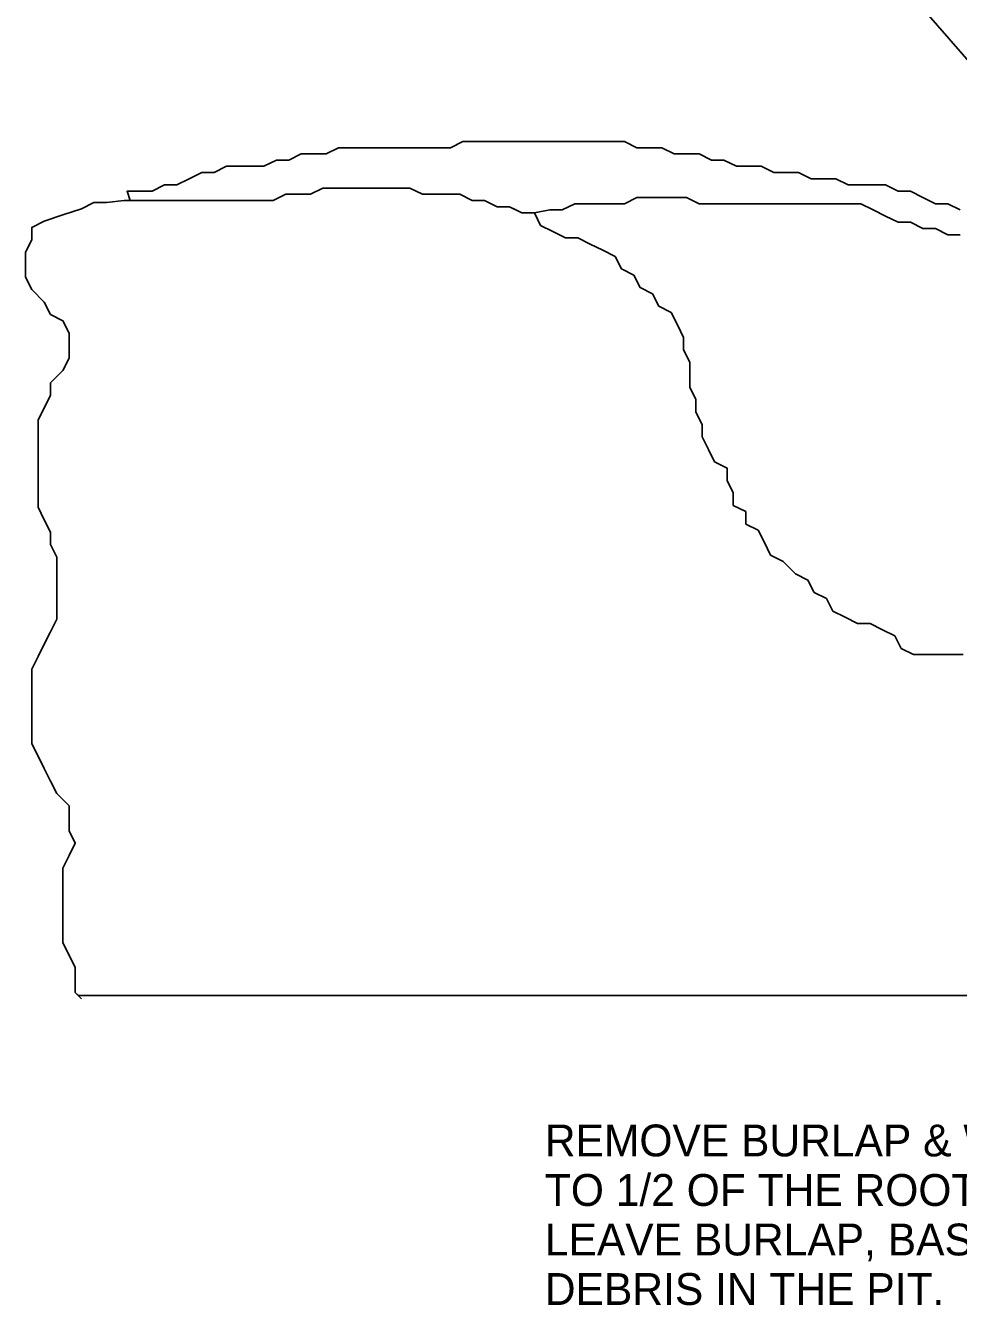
# Model space of a CAD drawing. Extents: x 1.3 to 16.7, y 0.2 to 9.1.
# Drawn here: x 1.818 to 4.456, y 2.42 to 6.038 of the extents above; entities that cross this region are included whole.
import ezdxf

# ---------------------------------------------------------------- set-up
doc = ezdxf.new("R2010")
doc.units = 0
for name, color, linetype in [('SD_P_Dimension Lines', 7, 'Continuous'), ('SD_P_Dimension Text', 7, 'Continuous'), ('SD_P_Hatching', 7, 'Continuous'), ('SD_P_Prop Object Lines', 7, 'Continuous'), ('SD_P_Shading', 7, 'Continuous')]:
    doc.layers.add(name, color=color, linetype=linetype)

msp = doc.modelspace()

# ---------------------------------------------------------------- linework, layer by layer
at = {"layer": 'SD_P_Dimension Lines'}
msp.add_line((4.899, 5.4629), (3.9636, 6.5366), dxfattribs=at)
at = {"layer": 'SD_P_Hatching'}
for points in [[(4.4703, 4.2599), (4.4352, 4.2599), (4.4, 4.2599), (4.3648, 4.2599), (4.3297, 4.2599), (4.2945, 4.2775), (4.2769, 4.3127), (4.2417, 4.3303), (4.2065, 4.3478), (4.1714, 4.3478), (4.1362, 4.3654), (4.101, 4.383), (4.0834, 4.4182), (4.0483, 4.4358), (4.0307, 4.4709), (3.9955, 4.4885), (3.9603, 4.5237), (3.9252, 4.5413), (3.9076, 4.5765), (3.89, 4.6116), (3.8548, 4.6292), (3.8548, 4.6644), (3.8196, 4.682), (3.8196, 4.7172), (3.8021, 4.7523), (3.8021, 4.7875), (3.7669, 4.8051), (3.7493, 4.8403), (3.7317, 4.8754), (3.7317, 4.9106), (3.7141, 4.9458), (3.7141, 4.981), (3.6965, 5.0161), (3.6965, 5.0513), (3.6965, 5.0865), (3.679, 5.1216), (3.679, 5.1568), (3.6614, 5.192), (3.6438, 5.2272), (3.6086, 5.2448), (3.591, 5.2799), (3.5558, 5.2975), (3.5383, 5.3327), (3.5031, 5.3503), (3.4855, 5.3854), (3.4503, 5.403), (3.4152, 5.4206), (3.38, 5.4382), (3.3448, 5.4382), (3.3096, 5.4558), (3.2745, 5.4734), (3.2569, 5.5086), (3.2217, 5.5086), (3.2041, 5.5173), (3.1865, 5.5261), (3.1514, 5.5261), (3.1162, 5.5437), (3.081, 5.5437), (3.0458, 5.5613), (3.0107, 5.5613), (2.9755, 5.5613), (2.9403, 5.5613), (2.9051, 5.5789), (2.87, 5.5789), (2.8348, 5.5789), (2.7996, 5.5789), (2.7645, 5.5789), (2.7293, 5.5789), (2.6941, 5.5789), (2.6589, 5.5789), (2.6238, 5.5613), (2.5886, 5.5613), (2.5534, 5.5613), (2.5182, 5.5437), (2.4831, 5.5437), (2.4479, 5.5437), (2.4127, 5.5437), (2.3775, 5.5437), (2.3424, 5.5437), (2.3072, 5.5437), (2.272, 5.5437), (2.2369, 5.5437), (2.2017, 5.5437), (2.1665, 5.5437), (2.1313, 5.5437), (2.1137, 5.5437)], [(2.1137, 5.5437), (2.0962, 5.5437), (2.0463, 5.5382), (2.0111, 5.5382), (1.9759, 5.5206), (1.9232, 5.503), (1.8704, 5.4854), (1.8352, 5.4678), (1.8352, 5.4326), (1.8177, 5.3975), (1.8177, 5.3623), (1.8177, 5.3271), (1.8352, 5.2919), (1.8704, 5.2568), (1.888, 5.2216), (1.9232, 5.204), (1.9408, 5.1688), (1.9408, 5.1337), (1.9408, 5.0985), (1.9232, 5.0633), (1.888, 5.0282), (1.888, 4.993), (1.8704, 4.9578), (1.8528, 4.9226), (1.8528, 4.8875), (1.8528, 4.8523), (1.8528, 4.8171), (1.8528, 4.7819), (1.8528, 4.7468), (1.8528, 4.7116), (1.8528, 4.6764), (1.8704, 4.6412), (1.888, 4.6061), (1.888, 4.5709), (1.9056, 4.5357), (1.9056, 4.5006), (1.9056, 4.4654), (1.9056, 4.4302), (1.9056, 4.395), (1.9056, 4.3599), (1.888, 4.3247), (1.8704, 4.2895), (1.8528, 4.2543), (1.8352, 4.2192), (1.8352, 4.184), (1.8352, 4.1488), (1.8352, 4.1136), (1.8352, 4.0785), (1.8352, 4.0433), (1.8352, 4.0081), (1.8528, 3.973), (1.8704, 3.9378), (1.888, 3.9026), (1.9056, 3.8674), (1.9408, 3.8323), (1.9408, 3.7971), (1.9408, 3.7619), (1.9584, 3.7267), (1.9408, 3.6916), (1.9232, 3.6564), (1.9232, 3.6212), (1.9232, 3.5861), (1.9232, 3.5509), (1.9232, 3.5157), (1.9232, 3.4805), (1.9232, 3.4454), (1.9408, 3.4102), (1.9584, 3.375), (1.9584, 3.3398), (1.9584, 3.3047), (1.9671, 3.2959), (8.2895, 3.2959)], [(4.4616, 5.447), (4.4264, 5.447), (4.3912, 5.4646), (4.356, 5.4646), (4.3209, 5.4822), (4.2857, 5.4822), (4.2505, 5.4998), (4.2153, 5.5173), (4.1802, 5.5349), (4.145, 5.5349), (4.1098, 5.5349), (4.0746, 5.5349), (4.0395, 5.5349), (4.0043, 5.5349), (3.9691, 5.5349), (3.934, 5.5349), (3.8988, 5.5349), (3.8636, 5.5349), (3.8284, 5.5349), (3.7933, 5.5349), (3.7581, 5.5349), (3.7229, 5.5349), (3.6877, 5.5525), (3.6526, 5.5525), (3.6174, 5.5525), (3.5822, 5.5525), (3.5471, 5.5525), (3.5119, 5.5349), (3.4767, 5.5349), (3.4415, 5.5349), (3.4064, 5.5349), (3.3712, 5.5349), (3.336, 5.5173), (3.3008, 5.5173), (3.2569, 5.5086), (3.2745, 5.4734), (3.3096, 5.4558), (3.3448, 5.4382), (3.38, 5.4382), (3.4152, 5.4206), (3.4503, 5.403), (3.4855, 5.3854), (3.5031, 5.3503), (3.5383, 5.3327), (3.5558, 5.2975), (3.591, 5.2799), (3.6086, 5.2448), (3.6438, 5.2272), (3.6614, 5.192), (3.679, 5.1568), (3.679, 5.1216), (3.6965, 5.0865), (3.6965, 5.0513), (3.6965, 5.0161), (3.7141, 4.981), (3.7141, 4.9458), (3.7317, 4.9106), (3.7317, 4.8754), (3.7493, 4.8403), (3.7669, 4.8051), (3.8021, 4.7875), (3.8021, 4.7523), (3.8196, 4.7172), (3.8196, 4.682), (3.8548, 4.6644), (3.8548, 4.6292), (3.89, 4.6116), (3.9076, 4.5765), (3.9252, 4.5413), (3.9603, 4.5237), (3.9955, 4.4885), (4.0307, 4.4709), (4.0483, 4.4358), (4.0834, 4.4182), (4.101, 4.383), (4.1362, 4.3654), (4.1714, 4.3478), (4.2065, 4.3478), (4.2417, 4.3303), (4.2769, 4.3127), (4.2945, 4.2775), (4.3297, 4.2599), (4.3648, 4.2599), (4.4, 4.2599), (4.4352, 4.2599), (4.4703, 4.2599)]]:
    msp.add_lwpolyline(points, dxfattribs=at)
at = {"layer": 'SD_P_Prop Object Lines'}
msp.add_line((1.9671, 3.2959), (8.2895, 3.2959), dxfattribs=at)
for points in [[(2.1137, 5.5437), (2.105, 5.5701), (2.1401, 5.5701), (2.1753, 5.5701), (2.2105, 5.5877), (2.2456, 5.5877), (2.2808, 5.6053), (2.316, 5.6229), (2.3512, 5.6229), (2.3863, 5.6405), (2.4215, 5.6405), (2.4567, 5.6405), (2.4919, 5.6405), (2.527, 5.658), (2.5622, 5.658), (2.5974, 5.6756), (2.6326, 5.6756), (2.6677, 5.6756), (2.7029, 5.6932), (2.7381, 5.6932), (2.7732, 5.6932), (2.8084, 5.6932), (2.8436, 5.6932), (2.8788, 5.6932), (2.9139, 5.6932), (2.9491, 5.6932), (2.9843, 5.6932), (3.0195, 5.6932), (3.0546, 5.7108), (3.0898, 5.7108), (3.125, 5.7108), (3.1601, 5.7108), (3.1953, 5.7108), (3.2305, 5.7108), (3.2657, 5.7108), (3.3008, 5.7108), (3.336, 5.7108), (3.3712, 5.7108), (3.4064, 5.7108), (3.4415, 5.7108), (3.4767, 5.7108), (3.5119, 5.7108), (3.5471, 5.6932), (3.5822, 5.6932), (3.6174, 5.6932), (3.6526, 5.6756), (3.6877, 5.6756), (3.7229, 5.6756), (3.7581, 5.658), (3.7933, 5.658), (3.8284, 5.6405), (3.8636, 5.6405), (3.8988, 5.6405), (3.934, 5.6229), (3.9691, 5.6229), (4.0043, 5.6229), (4.0395, 5.6053), (4.0746, 5.6053), (4.1098, 5.6053), (4.145, 5.5877), (4.1802, 5.5877), (4.2153, 5.5877), (4.2505, 5.5877), (4.2857, 5.5701), (4.3209, 5.5701), (4.356, 5.5525), (4.3912, 5.5349), (4.4264, 5.5349), (4.4616, 5.5173)], [(4.4703, 4.2599), (4.4352, 4.2599), (4.4, 4.2599), (4.3648, 4.2599), (4.3297, 4.2599), (4.2945, 4.2775), (4.2769, 4.3127), (4.2417, 4.3303), (4.2065, 4.3478), (4.1714, 4.3478), (4.1362, 4.3654), (4.101, 4.383), (4.0834, 4.4182), (4.0483, 4.4358), (4.0307, 4.4709), (3.9955, 4.4885), (3.9603, 4.5237), (3.9252, 4.5413), (3.9076, 4.5765), (3.89, 4.6116), (3.8548, 4.6292), (3.8548, 4.6644), (3.8196, 4.682), (3.8196, 4.7172), (3.8021, 4.7523), (3.8021, 4.7875), (3.7669, 4.8051), (3.7493, 4.8403), (3.7317, 4.8754), (3.7317, 4.9106), (3.7141, 4.9458), (3.7141, 4.981), (3.6965, 5.0161), (3.6965, 5.0513), (3.6965, 5.0865), (3.679, 5.1216), (3.679, 5.1568), (3.6614, 5.192), (3.6438, 5.2272), (3.6086, 5.2448), (3.591, 5.2799), (3.5558, 5.2975), (3.5383, 5.3327), (3.5031, 5.3503), (3.4855, 5.3854), (3.4503, 5.403), (3.4152, 5.4206), (3.38, 5.4382), (3.3448, 5.4382), (3.3096, 5.4558), (3.2745, 5.4734), (3.2569, 5.5086), (3.2217, 5.5086), (3.1865, 5.5261), (3.1514, 5.5261), (3.1162, 5.5437), (3.081, 5.5437), (3.0458, 5.5613), (3.0107, 5.5613), (2.9755, 5.5613), (2.9403, 5.5613), (2.9051, 5.5789), (2.87, 5.5789), (2.8348, 5.5789), (2.7996, 5.5789), (2.7645, 5.5789), (2.7293, 5.5789), (2.6941, 5.5789), (2.6589, 5.5789), (2.6238, 5.5613), (2.5886, 5.5613), (2.5534, 5.5613), (2.5182, 5.5437), (2.4831, 5.5437), (2.4479, 5.5437), (2.4127, 5.5437), (2.3775, 5.5437), (2.3424, 5.5437), (2.3072, 5.5437), (2.272, 5.5437), (2.2369, 5.5437), (2.2017, 5.5437), (2.1665, 5.5437), (2.1313, 5.5437), (2.0962, 5.5437), (2.0962, 5.5437)], [(2.0962, 5.5437), (2.0463, 5.5382), (2.0111, 5.5382), (1.9759, 5.5206), (1.9232, 5.503), (1.8704, 5.4854), (1.8352, 5.4678), (1.8352, 5.4326), (1.8177, 5.3975), (1.8177, 5.3623), (1.8177, 5.3271), (1.8352, 5.2919), (1.8704, 5.2568), (1.888, 5.2216), (1.9232, 5.204), (1.9408, 5.1688), (1.9408, 5.1337), (1.9408, 5.0985), (1.9232, 5.0633), (1.888, 5.0282), (1.888, 4.993), (1.8704, 4.9578), (1.8528, 4.9226), (1.8528, 4.8875), (1.8528, 4.8523), (1.8528, 4.8171), (1.8528, 4.7819), (1.8528, 4.7468), (1.8528, 4.7116), (1.8528, 4.6764), (1.8704, 4.6412), (1.888, 4.6061), (1.888, 4.5709), (1.9056, 4.5357), (1.9056, 4.5006), (1.9056, 4.4654), (1.9056, 4.4302), (1.9056, 4.395), (1.9056, 4.3599), (1.888, 4.3247), (1.8704, 4.2895), (1.8528, 4.2543), (1.8352, 4.2192), (1.8352, 4.184), (1.8352, 4.1488), (1.8352, 4.1136), (1.8352, 4.0785), (1.8352, 4.0433), (1.8352, 4.0081), (1.8528, 3.973), (1.8704, 3.9378), (1.888, 3.9026), (1.9056, 3.8674), (1.9408, 3.8323), (1.9408, 3.7971), (1.9408, 3.7619), (1.9584, 3.7267), (1.9408, 3.6916), (1.9232, 3.6564), (1.9232, 3.6212), (1.9232, 3.5861), (1.9232, 3.5509), (1.9232, 3.5157), (1.9232, 3.4805), (1.9232, 3.4454), (1.9408, 3.4102), (1.9584, 3.375), (1.9584, 3.3398), (1.9584, 3.3047), (1.9759, 3.2871)], [(4.4616, 5.447), (4.4264, 5.447), (4.3912, 5.4646), (4.356, 5.4646), (4.3209, 5.4822), (4.2857, 5.4822), (4.2505, 5.4998), (4.2153, 5.5173), (4.1802, 5.5349), (4.145, 5.5349), (4.1098, 5.5349), (4.0746, 5.5349), (4.0395, 5.5349), (4.0043, 5.5349), (3.9691, 5.5349), (3.934, 5.5349), (3.8988, 5.5349), (3.8636, 5.5349), (3.8284, 5.5349), (3.7933, 5.5349), (3.7581, 5.5349), (3.7229, 5.5349), (3.6877, 5.5525), (3.6526, 5.5525), (3.6174, 5.5525), (3.5822, 5.5525), (3.5471, 5.5525), (3.5119, 5.5349), (3.4767, 5.5349), (3.4415, 5.5349), (3.4064, 5.5349), (3.3712, 5.5349), (3.336, 5.5173), (3.3008, 5.5173), (3.2569, 5.5086), (3.2569, 5.5086)]]:
    msp.add_lwpolyline(points, dxfattribs=at)
at = {"layer": 'SD_P_Shading'}
for points in [[(2.1137, 5.5437), (2.105, 5.5701), (2.1401, 5.5701), (2.1753, 5.5701), (2.2105, 5.5877), (2.2456, 5.5877), (2.2808, 5.6053), (2.316, 5.6229), (2.3512, 5.6229), (2.3863, 5.6405), (2.4215, 5.6405), (2.4567, 5.6405), (2.4919, 5.6405), (2.527, 5.658), (2.5622, 5.658), (2.5974, 5.6756), (2.6326, 5.6756), (2.6677, 5.6756), (2.7029, 5.6932), (2.7381, 5.6932), (2.7732, 5.6932), (2.8084, 5.6932), (2.8436, 5.6932), (2.8788, 5.6932), (2.9139, 5.6932), (2.9491, 5.6932), (2.9843, 5.6932), (3.0195, 5.6932), (3.0546, 5.7108), (3.0898, 5.7108), (3.125, 5.7108), (3.1601, 5.7108), (3.1953, 5.7108), (3.2305, 5.7108), (3.2657, 5.7108), (3.3008, 5.7108), (3.336, 5.7108), (3.3712, 5.7108), (3.4064, 5.7108), (3.4415, 5.7108), (3.4767, 5.7108), (3.5119, 5.7108), (3.5471, 5.6932), (3.5822, 5.6932), (3.6174, 5.6932), (3.6526, 5.6756), (3.6877, 5.6756), (3.7229, 5.6756), (3.7581, 5.658), (3.7933, 5.658), (3.8284, 5.6405), (3.8636, 5.6405), (3.8988, 5.6405), (3.934, 5.6229), (3.9691, 5.6229), (4.0043, 5.6229), (4.0395, 5.6053), (4.0746, 5.6053), (4.1098, 5.6053), (4.145, 5.5877), (4.1802, 5.5877), (4.2153, 5.5877), (4.2505, 5.5877), (4.2857, 5.5701), (4.3209, 5.5701), (4.356, 5.5525), (4.3912, 5.5349), (4.4264, 5.5349), (4.4616, 5.5173)], [(3.2041, 5.5173), (3.1865, 5.5261), (3.1514, 5.5261), (3.1162, 5.5437), (3.081, 5.5437), (3.0458, 5.5613), (3.0107, 5.5613), (2.9755, 5.5613), (2.9403, 5.5613), (2.9051, 5.5789), (2.87, 5.5789), (2.8348, 5.5789), (2.7996, 5.5789), (2.7645, 5.5789), (2.7293, 5.5789), (2.6941, 5.5789), (2.6589, 5.5789), (2.6238, 5.5613), (2.5886, 5.5613), (2.5534, 5.5613), (2.5182, 5.5437), (2.4831, 5.5437), (2.4479, 5.5437), (2.4127, 5.5437), (2.3775, 5.5437), (2.3424, 5.5437), (2.3072, 5.5437), (2.272, 5.5437), (2.2369, 5.5437), (2.2017, 5.5437), (2.1665, 5.5437), (2.1313, 5.5437), (2.1137, 5.5437)], [(4.4616, 5.447), (4.4264, 5.447), (4.3912, 5.4646), (4.356, 5.4646), (4.3209, 5.4822), (4.2857, 5.4822), (4.2505, 5.4998), (4.2153, 5.5173), (4.1802, 5.5349), (4.145, 5.5349), (4.1098, 5.5349), (4.0746, 5.5349), (4.0395, 5.5349), (4.0043, 5.5349), (3.9691, 5.5349), (3.934, 5.5349), (3.8988, 5.5349), (3.8636, 5.5349), (3.8284, 5.5349), (3.7933, 5.5349), (3.7581, 5.5349), (3.7229, 5.5349), (3.6877, 5.5525), (3.6526, 5.5525), (3.6174, 5.5525), (3.5822, 5.5525), (3.5471, 5.5525), (3.5119, 5.5349), (3.4767, 5.5349), (3.4415, 5.5349), (3.4064, 5.5349), (3.3712, 5.5349), (3.336, 5.5173), (3.3008, 5.5173), (3.2569, 5.5086), (3.2217, 5.5086), (3.2041, 5.5173)], [(3.2569, 5.5086), (3.3008, 5.5173), (3.336, 5.5173), (3.3712, 5.5349), (3.4064, 5.5349), (3.4415, 5.5349), (3.4767, 5.5349), (3.5119, 5.5349), (3.5471, 5.5525), (3.5822, 5.5525), (3.6174, 5.5525), (3.6526, 5.5525), (3.6877, 5.5525), (3.7229, 5.5349), (3.7581, 5.5349), (3.7933, 5.5349), (3.8284, 5.5349), (3.8636, 5.5349), (3.8988, 5.5349), (3.934, 5.5349), (3.9691, 5.5349), (4.0043, 5.5349), (4.0395, 5.5349), (4.0746, 5.5349), (4.1098, 5.5349), (4.145, 5.5349), (4.1802, 5.5349), (4.2153, 5.5173), (4.2505, 5.4998), (4.2857, 5.4822), (4.3209, 5.4822), (4.356, 5.4646), (4.3912, 5.4646), (4.4264, 5.447), (4.4616, 5.447)], [(4.4703, 4.2599), (4.4352, 4.2599), (4.4, 4.2599), (4.3648, 4.2599), (4.3297, 4.2599), (4.2945, 4.2775), (4.2769, 4.3127), (4.2417, 4.3303), (4.2065, 4.3478), (4.1714, 4.3478), (4.1362, 4.3654), (4.101, 4.383), (4.0834, 4.4182), (4.0483, 4.4358), (4.0307, 4.4709), (3.9955, 4.4885), (3.9603, 4.5237), (3.9252, 4.5413), (3.9076, 4.5765), (3.89, 4.6116), (3.8548, 4.6292), (3.8548, 4.6644), (3.8196, 4.682), (3.8196, 4.7172), (3.8021, 4.7523), (3.8021, 4.7875), (3.7669, 4.8051), (3.7493, 4.8403), (3.7317, 4.8754), (3.7317, 4.9106), (3.7141, 4.9458), (3.7141, 4.981), (3.6965, 5.0161), (3.6965, 5.0513), (3.6965, 5.0865), (3.679, 5.1216), (3.679, 5.1568), (3.6614, 5.192), (3.6438, 5.2272), (3.6086, 5.2448), (3.591, 5.2799), (3.5558, 5.2975), (3.5383, 5.3327), (3.5031, 5.3503), (3.4855, 5.3854), (3.4503, 5.403), (3.4152, 5.4206), (3.38, 5.4382), (3.3448, 5.4382), (3.3096, 5.4558), (3.2745, 5.4734), (3.2569, 5.5086)]]:
    msp.add_lwpolyline(points, dxfattribs=at)

# ---------------------------------------------------------------- texts
at = {"layer": 'SD_P_Dimension Text'}
for s, p in [('REMOVE BURLAP & WIRE BASKETS', (3.2866, 2.8414)), ('TO 1/2 OF THE ROOTBALL.  DO NOT', (3.2866, 2.7014)), ('LEAVE BURLAP, BASKET, OR ROPE', (3.2866, 2.5614)), ('DEBRIS IN THE PIT.', (3.2866, 2.4214))]:
    msp.add_text(s, height=0.09, dxfattribs=at).set_placement(p)

doc.saveas('drawing.dxf')
